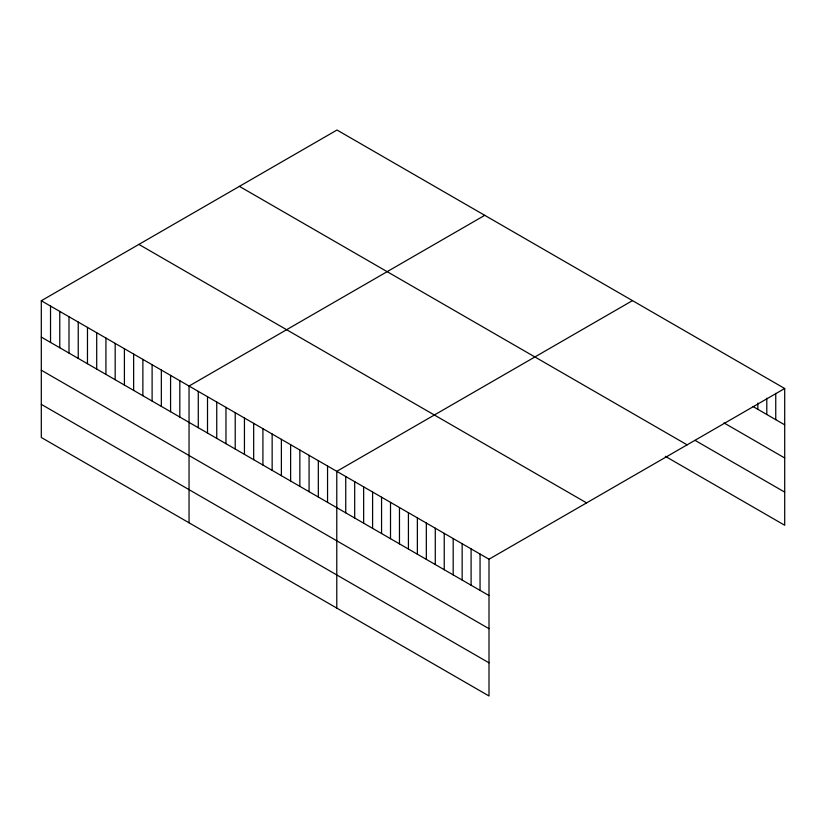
<?xml version="1.0" encoding="UTF-8"?>
<svg xmlns="http://www.w3.org/2000/svg" width="826" height="826" viewBox="0 0 826 826"><rect width="100%" height="100%" fill="white"/><g stroke="black" fill="none" stroke-linecap="round" stroke-linejoin="round"><path stroke-width="1.24" d="M41.3 300.747L489.002 559.223L489.002 695.977L41.3 437.491L41.3 300.747L336.998 130.023L784.7 388.509L784.7 525.253L665.312 456.324M484.738 215.328L189.04 386.041L189.04 522.796M632.479 300.623L336.781 471.336L336.781 608.091M489.002 559.223L784.7 388.509M752.868 406.454L784.7 424.843M724.01 422.933L784.7 457.976M695.162 440.423L784.7 492.12M239.416 186.366L687.118 444.842M138.882 244.403L586.584 502.889M41.3 337.08L489.002 595.556M41.3 370.213L489.002 628.689M41.3 404.358L489.002 662.834M775.748 393.362L775.748 419.67M766.796 398.215L766.796 414.497M757.834 403.067L757.834 409.324M480.051 554.05L480.051 590.383M471.099 548.887L471.099 585.221M462.147 543.715L462.147 580.048M453.185 538.542L453.185 574.875M444.233 533.379L444.233 569.713M435.281 528.206L435.281 564.54M426.33 523.034L426.33 559.367M417.367 517.871L417.367 554.194M408.416 512.698L408.416 549.032M399.464 507.525L399.464 543.859M390.512 502.363L390.512 538.686M381.56 497.19L381.56 533.524M372.598 492.017L372.598 528.351M363.647 486.855L363.647 523.178M354.695 481.682L354.695 518.016M345.743 476.509L345.743 512.843M327.55 466.009L327.55 502.342M318.32 460.681L318.32 497.015M309.079 455.343L309.079 491.676M299.848 450.015L299.848 486.349M290.618 444.687L290.618 481.021M281.377 439.349L281.377 475.683M272.146 434.022L272.146 470.355M262.916 428.694L262.916 465.028M253.675 423.356L253.675 459.69M244.444 418.028L244.444 454.362M235.214 412.701L235.214 449.034M225.973 407.363L225.973 443.696M216.742 402.035L216.742 438.369M207.512 396.707L207.512 433.041M198.281 391.369L198.281 427.703M179.81 380.714L179.81 417.047M170.579 375.376L170.579 411.709M161.338 370.048L161.338 406.382M152.108 364.72L152.108 401.054M142.877 359.382L142.877 395.716M133.636 354.055L133.636 390.388M124.406 348.727L124.406 385.061M115.175 343.389L115.175 379.723M105.934 338.061L105.934 374.395M96.704 332.733L96.704 369.067M87.473 327.395L87.473 363.729M78.233 322.068L78.233 358.401M69.002 316.74L69.002 353.074M59.771 311.402L59.771 347.736M50.531 306.074L50.531 342.408"/></g></svg>
